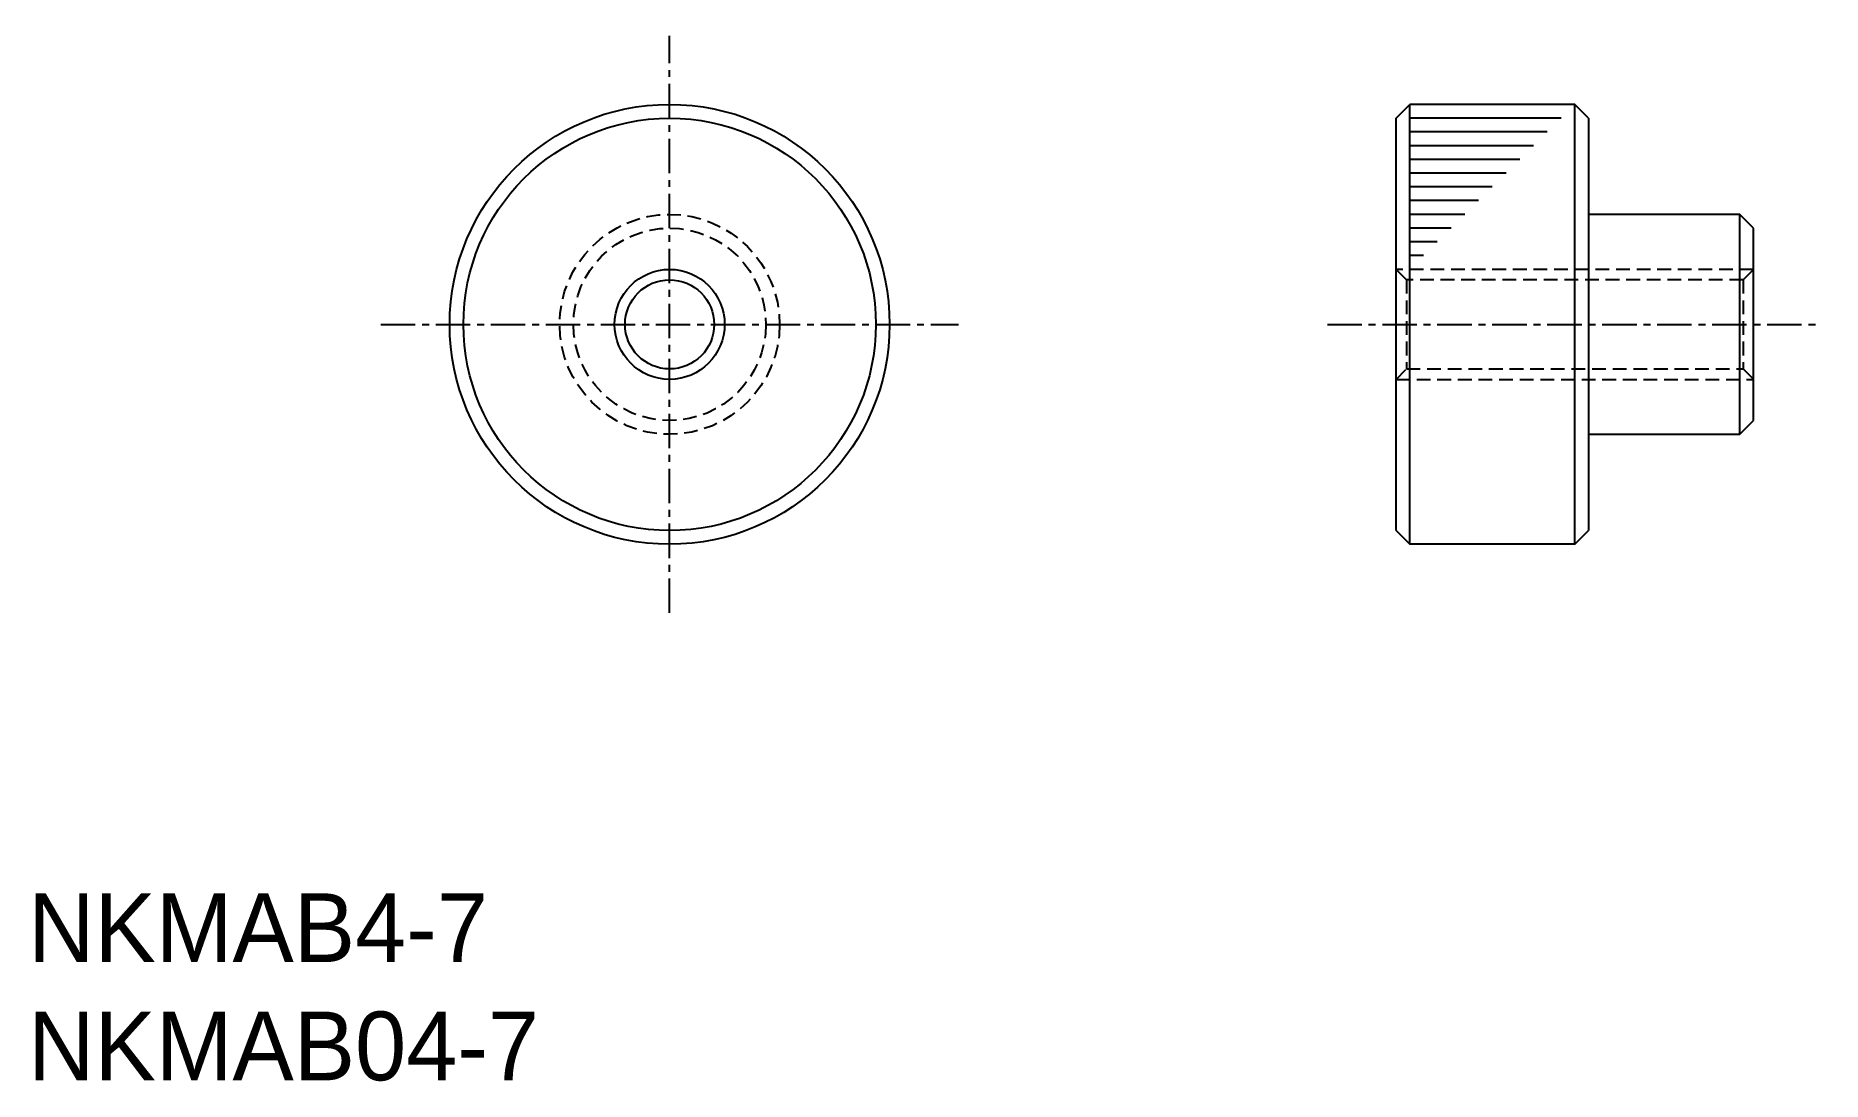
# Model space of a CAD drawing. Extents: x 0.3 to 65.2, y 0 to 38.
import ezdxf

# ---------------------------------------------------------------- set-up
doc = ezdxf.new("R2010")
doc.units = 0
doc.linetypes.add('CENTER', pattern=[2, 1.25, -0.25, 0.25, -0.25])
doc.linetypes.add('DASHED', pattern=[0.75, 0.5, -0.25])
doc.layers.get('0').update_dxf_attribs({"linetype": 'CONTINUOUS'})
doc.layers.add('CENTER', color=1, linetype='CENTER')

msp = doc.modelspace()

# ---------------------------------------------------------------- linework, layer by layer
at = {"color": 7, "linetype": 'CONTINUOUS'}
for p, q in [((49.75, 35), (50.25, 35.5)), ((50.25, 19.5), (50.25, 35.5)), ((56.25, 35.5), (50.25, 35.5)), ((56.25, 19.5), (56.25, 35.5)), ((56.75, 35), (56.25, 35.5)), ((49.75, 20), (49.75, 35)), ((55.75, 35), (50.25, 35)), ((55.25, 34.5), (50.25, 34.5)), ((56.75, 35), (56.75, 20)), ((54.75, 34), (50.25, 34)), ((54.25, 33.5), (50.25, 33.5)), ((53.75, 33), (50.25, 33)), ((53.25, 32.5), (50.25, 32.5)), ((52.75, 32), (50.25, 32)), ((52.25, 31.5), (50.25, 31.5)), ((62.25, 31.5), (56.75, 31.5)), ((62.25, 23.5), (62.25, 31.5)), ((62.75, 31), (62.25, 31.5)), ((51.75, 31), (50.25, 31)), ((62.75, 24), (62.75, 31)), ((51.25, 30.5), (50.25, 30.5)), ((50.75, 30), (50.25, 30)), ((56.75, 23.5), (62.25, 23.5)), ((62.25, 23.5), (62.75, 24)), ((49.75, 20), (50.25, 19.5)), ((56.25, 19.5), (50.25, 19.5)), ((56.25, 19.5), (56.75, 20))]:
    msp.add_line(p, q, dxfattribs=at)
at = {"color": 3, "linetype": 'DASHED'}
for p, q in [((62.75, 29.5), (49.75, 29.5)), ((50.129, 29.121), (49.75, 29.5)), ((62.371, 29.121), (62.75, 29.5)), ((50.129, 29.121), (50.129, 25.879)), ((62.371, 29.121), (50.129, 29.121)), ((62.371, 29.121), (62.371, 25.879)), ((49.75, 25.5), (50.129, 25.879)), ((49.75, 25.5), (62.75, 25.5)), ((50.129, 25.879), (62.371, 25.879)), ((62.371, 25.879), (62.75, 25.5))]:
    msp.add_line(p, q, dxfattribs=at)
at = {"color": 7, "linetype": 'CONTINUOUS'}
for radius in [8, 7.5, 1.621]:
    msp.add_circle((23.329, 27.5), radius, dxfattribs=at)
at = {"color": 3, "linetype": 'DASHED'}
for radius in [4, 3.5]:
    msp.add_circle((23.329, 27.5), radius, dxfattribs=at)
at = {"color": 3, "linetype": 'CONTINUOUS'}
msp.add_circle((23.329, 27.5), 2, dxfattribs=at)
at = {"layer": 'CENTER', "color": 1, "linetype": 'CENTER'}
for p, q in [((23.329, 17), (23.329, 38)), ((12.829, 27.5), (33.829, 27.5)), ((47.25, 27.5), (65.25, 27.5))]:
    msp.add_line(p, q, dxfattribs=at)

# ---------------------------------------------------------------- texts
at = {"color": 7, "linetype": 'CONTINUOUS'}
for s, p in [('NKMAB4-7', (0, 4.302)), ('NKMAB04-7', (0, 0))]:
    msp.add_text(s, height=2.5, dxfattribs=at).set_placement(p)

doc.saveas('drawing.dxf')
